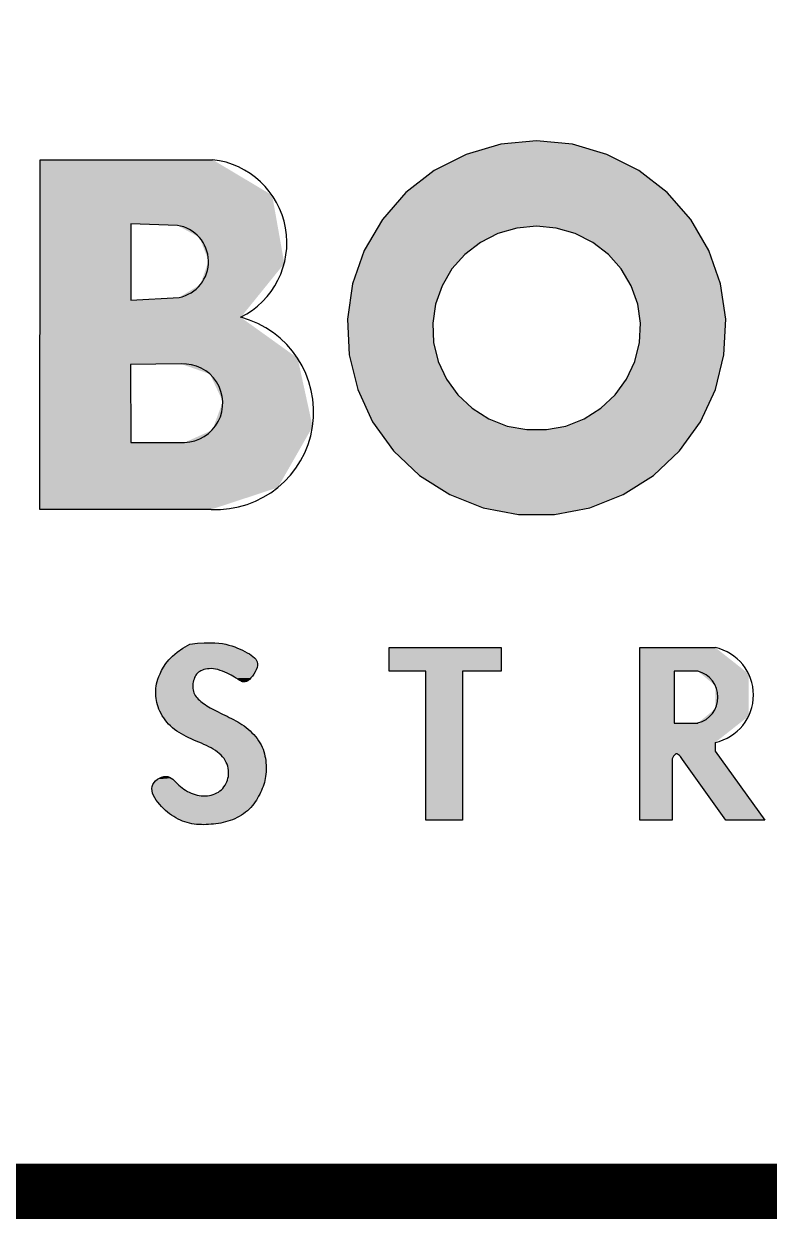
# Model space of a CAD drawing. Header units: feet. Extents: x -46890 to -45898, y -3252 to -1955.
# Drawn here: x -46614.01 to -46607.28, y -2572.59 to -2561.81 of the extents above; entities that cross this region are included whole.
import ezdxf

# ---------------------------------------------------------------- set-up
doc = ezdxf.new("R2010")
doc.units = ezdxf.units.FT
doc.header["$MEASUREMENT"] = 0
doc.layers.add('FORMATO', color=8, linetype='Continuous')

# ---------------------------------------------------------------- blocks, each defined once
blk = doc.blocks.new('*U20')
at = {"layer": 'FORMATO', "linetype": 'Continuous', "extrusion": (0, 0, -1)}
for points in [[(-214.9895, 8.1058), (-215.2584, 8.1009), (-214.9628, 8.0869)], [(-215.2584, 8.1009), (-215.2704, 8.0954), (-214.9628, 8.0869)], [(-215.2704, 8.0954), (-215.2817, 8.0898), (-214.9628, 8.0869)], [(-215.0214, 8.125), (-215.1913, 8.1238), (-214.9895, 8.1058)], [(-215.1913, 8.1238), (-215.2056, 8.12), (-214.9895, 8.1058)], [(-215.2056, 8.12), (-215.2195, 8.1158), (-214.9895, 8.1058)], [(-215.2195, 8.1158), (-215.2329, 8.1112), (-214.9895, 8.1058)], [(-215.2329, 8.1112), (-215.2459, 8.1062), (-214.9895, 8.1058)], [(-215.2459, 8.1062), (-215.2584, 8.1009), (-214.9895, 8.1058)], [(-215.0583, 8.1284), (-215.176, 8.1268), (-215.0214, 8.125)], [(-215.176, 8.1268), (-215.1913, 8.1238), (-215.0214, 8.125)], [(-215.0897, 8.1304), (-215.1589, 8.1292), (-215.0583, 8.1284)], [(-215.1589, 8.1292), (-215.176, 8.1268), (-215.0583, 8.1284)], [(-215.1165, 8.1311), (-215.1393, 8.1306), (-215.0897, 8.1304)], [(-215.1393, 8.1306), (-215.1589, 8.1292), (-215.0897, 8.1304)], [(-215.9597, 8.1089), (-216.1321, 7.9973), (-215.9597, 7.9973)], [(-216.1321, 7.9973), (-215.9597, 8.1089), (-216.4873, 8.1089)], [(-216.4873, 8.1089), (-216.3049, 7.9973), (-216.1321, 7.9973)], [(-216.4873, 8.1089), (-216.4873, 7.9973), (-216.3049, 7.9973)], [(-217.1385, 8.1089), (-217.3008, 7.9973), (-217.1385, 7.2972)], [(-217.3008, 7.9973), (-217.1385, 8.1089), (-217.4936, 8.1089)], [(-217.4936, 8.1089), (-217.4125, 7.9973), (-217.3008, 7.9973)], [(-217.4936, 8.1089), (-217.6504, 7.9855), (-217.4125, 7.9973)], [(-214.9233, 8.0502), (-215.3364, 8.0479), (-214.9091, 8.0328)], [(-215.3364, 8.0479), (-215.3393, 8.0406), (-214.9091, 8.0328)], [(-215.3393, 8.0406), (-215.3407, 8.0326), (-214.9091, 8.0328)], [(-214.941, 8.0683), (-215.3192, 8.0668), (-214.9233, 8.0502)], [(-215.3192, 8.0668), (-215.3262, 8.0608), (-214.9233, 8.0502)], [(-215.3262, 8.0608), (-215.3319, 8.0546), (-214.9233, 8.0502)], [(-215.3319, 8.0546), (-215.3364, 8.0479), (-214.9233, 8.0502)], [(-214.9628, 8.0869), (-215.2923, 8.084), (-214.941, 8.0683)], [(-215.2923, 8.084), (-215.3021, 8.0783), (-214.941, 8.0683)], [(-215.3021, 8.0783), (-215.3111, 8.0726), (-214.941, 8.0683)], [(-215.3111, 8.0726), (-215.3192, 8.0668), (-214.941, 8.0683)], [(-215.2817, 8.0898), (-215.2923, 8.084), (-214.9628, 8.0869)], [(-214.8822, 7.9858), (-215.0542, 7.984), (-214.8765, 7.9723)], [(-215.0542, 7.984), (-215.0505, 7.9788), (-214.8765, 7.9723)], [(-214.8892, 8.0004), (-215.0745, 7.9998), (-214.8822, 7.9858)], [(-215.0745, 7.9998), (-215.0686, 7.9965), (-214.8822, 7.9858)], [(-215.0686, 7.9965), (-215.0633, 7.9928), (-214.8822, 7.9858)], [(-215.0633, 7.9928), (-215.0585, 7.9886), (-214.8822, 7.9858)], [(-215.0585, 7.9886), (-215.0542, 7.984), (-214.8822, 7.9858)], [(-214.8979, 8.0161), (-215.1137, 8.0093), (-214.8892, 8.0004)], [(-215.1137, 8.0093), (-215.1047, 8.0085), (-214.8892, 8.0004)], [(-215.1047, 8.0085), (-215.0962, 8.0071), (-214.8892, 8.0004)], [(-215.0962, 8.0071), (-215.0883, 8.0051), (-214.8892, 8.0004)], [(-215.0883, 8.0051), (-215.0811, 8.0027), (-214.8892, 8.0004)], [(-215.0811, 8.0027), (-215.0745, 7.9998), (-214.8892, 8.0004)], [(-214.9091, 8.0328), (-215.3407, 8.0326), (-214.8979, 8.0161)], [(-215.3407, 8.0326), (-215.3404, 8.0239), (-214.8979, 8.0161)], [(-215.3404, 8.0239), (-215.3382, 8.0143), (-214.8979, 8.0161)], [(-214.8979, 8.0161), (-215.3382, 8.0143), (-215.1232, 8.0094)], [(-214.8979, 8.0161), (-215.1232, 8.0094), (-215.1137, 8.0093)], [(-215.3382, 8.0143), (-215.3345, 8.0041), (-215.1232, 8.0094)], [(-215.1232, 8.0094), (-215.3345, 8.0041), (-215.1332, 8.0087)], [(-215.1332, 8.0087), (-215.3345, 8.0041), (-215.1435, 8.0072)], [(-215.1435, 8.0072), (-215.3345, 8.0041), (-215.1542, 8.0048)], [(-215.1542, 8.0048), (-215.3345, 8.0041), (-215.1652, 8.0014)], [(-215.3345, 8.0041), (-215.3295, 7.9938), (-215.1652, 8.0014)], [(-215.1652, 8.0014), (-215.3295, 7.9938), (-215.1763, 7.9973)], [(-215.1763, 7.9973), (-215.3295, 7.9938), (-215.1872, 7.9927)], [(-215.3295, 7.9938), (-215.3235, 7.9837), (-215.1872, 7.9927)], [(-215.1872, 7.9927), (-215.3235, 7.9837), (-215.1977, 7.9879)], [(-215.1977, 7.9879), (-215.3235, 7.9837), (-215.2076, 7.9829)], [(-215.3235, 7.9837), (-215.3168, 7.9741), (-215.2076, 7.9829)], [(-215.2076, 7.9829), (-215.3168, 7.9741), (-215.2167, 7.9781)], [(-216.3049, 7.9973), (-216.3046, 7.2973), (-216.1321, 7.2973)], [(-216.1321, 7.9973), (-216.3049, 7.9973), (-216.1321, 7.2973)], [(-217.3008, 7.9973), (-217.3008, 7.977), (-217.1385, 7.2972)], [(-217.4125, 7.9973), (-217.6504, 7.9855), (-217.4947, 7.929)], [(-217.6504, 7.9855), (-217.6504, 7.7859), (-217.4947, 7.929)], [(-214.8638, 7.9273), (-215.0356, 7.9239), (-214.8626, 7.9175)], [(-215.0356, 7.9239), (-215.036, 7.9165), (-214.8626, 7.9175)], [(-214.8657, 7.9375), (-215.0358, 7.9314), (-214.8638, 7.9273)], [(-215.0358, 7.9314), (-215.0356, 7.9239), (-214.8638, 7.9273)], [(-214.8684, 7.9483), (-215.0378, 7.9464), (-214.8657, 7.9375)], [(-215.0378, 7.9464), (-215.0365, 7.939), (-214.8657, 7.9375)], [(-215.0365, 7.939), (-215.0358, 7.9314), (-214.8657, 7.9375)], [(-214.8719, 7.9599), (-215.0395, 7.9537), (-214.8684, 7.9483)], [(-215.0395, 7.9537), (-215.0378, 7.9464), (-214.8684, 7.9483)], [(-214.8765, 7.9723), (-215.0442, 7.9672), (-214.8719, 7.9599)], [(-215.0442, 7.9672), (-215.0417, 7.9606), (-214.8719, 7.9599)], [(-215.0417, 7.9606), (-215.0395, 7.9537), (-214.8719, 7.9599)], [(-215.0505, 7.9788), (-215.0472, 7.9733), (-214.8765, 7.9723)], [(-215.0472, 7.9733), (-215.0442, 7.9672), (-214.8765, 7.9723)], [(-215.2167, 7.9781), (-215.3168, 7.9741), (-215.2247, 7.9737)], [(-215.3168, 7.9741), (-215.3096, 7.9655), (-215.2247, 7.9737)], [(-215.2247, 7.9737), (-215.3096, 7.9655), (-215.2315, 7.97)], [(-215.2315, 7.97), (-215.3096, 7.9655), (-215.2368, 7.967)], [(-215.2368, 7.967), (-215.3096, 7.9655), (-215.2409, 7.9647)], [(-215.3096, 7.9655), (-215.3023, 7.9583), (-215.2409, 7.9647)], [(-215.2409, 7.9647), (-215.3023, 7.9583), (-215.244, 7.9629)], [(-215.244, 7.9629), (-215.3023, 7.9583), (-215.2465, 7.9614)], [(-215.2465, 7.9614), (-215.3023, 7.9583), (-215.2485, 7.9602)], [(-215.2485, 7.9602), (-215.3023, 7.9583), (-215.2503, 7.9589)], [(-215.2503, 7.9589), (-215.3023, 7.9583), (-215.2523, 7.9576)], [(-215.3023, 7.9583), (-215.2951, 7.9528), (-215.2523, 7.9576)], [(-215.2523, 7.9576), (-215.2951, 7.9528), (-215.2548, 7.9559)], [(-215.2548, 7.9559), (-215.2951, 7.9528), (-215.2578, 7.9538)], [(-215.2578, 7.9538), (-215.2951, 7.9528), (-215.2614, 7.9515)], [(-215.2951, 7.9528), (-215.2883, 7.9492), (-215.2614, 7.9515)], [(-215.2614, 7.9515), (-215.2883, 7.9492), (-215.2657, 7.9495)], [(-215.2657, 7.9495), (-215.2883, 7.9492), (-215.2706, 7.9479)], [(-215.2883, 7.9492), (-215.2819, 7.9474), (-215.2706, 7.9479)], [(-215.2706, 7.9479), (-215.2819, 7.9474), (-215.276, 7.9471)], [(-217.3008, 7.977), (-217.3008, 7.7538), (-217.1385, 7.2972)], [(-217.4947, 7.929), (-217.6504, 7.7859), (-217.4947, 7.8221)], [(-214.8619, 7.9079), (-215.0389, 7.9023), (-214.8617, 7.8984)], [(-215.0389, 7.9023), (-215.0413, 7.8957), (-214.8617, 7.8984)], [(-214.8617, 7.8984), (-215.0413, 7.8957), (-214.8619, 7.8889)], [(-214.8626, 7.9175), (-215.036, 7.9165), (-214.8619, 7.9079)], [(-215.036, 7.9165), (-215.0371, 7.9093), (-214.8619, 7.9079)], [(-215.0371, 7.9093), (-215.0389, 7.9023), (-214.8619, 7.9079)], [(-215.0413, 7.8957), (-215.0443, 7.8893), (-214.8619, 7.8889)], [(-215.0443, 7.8893), (-215.0479, 7.8832), (-214.8619, 7.8889)], [(-214.8619, 7.8889), (-215.0479, 7.8832), (-214.8625, 7.8792)], [(-215.0479, 7.8832), (-215.0521, 7.8773), (-214.8625, 7.8792)], [(-214.8625, 7.8792), (-215.0521, 7.8773), (-214.8635, 7.8695)], [(-215.0521, 7.8773), (-215.0568, 7.8716), (-214.8635, 7.8695)], [(-215.0568, 7.8716), (-215.0619, 7.866), (-214.8635, 7.8695)], [(-214.8635, 7.8695), (-215.0619, 7.866), (-214.865, 7.8597)], [(-215.0619, 7.866), (-215.0675, 7.8606), (-214.865, 7.8597)], [(-215.0675, 7.8606), (-215.0735, 7.8554), (-214.865, 7.8597)], [(-214.865, 7.8597), (-215.0735, 7.8554), (-214.8671, 7.8497)], [(-215.0735, 7.8554), (-215.08, 7.8502), (-214.8671, 7.8497)], [(-215.08, 7.8502), (-215.0868, 7.8451), (-214.8671, 7.8497)], [(-214.8671, 7.8497), (-215.0868, 7.8451), (-214.8697, 7.8397)], [(-215.0868, 7.8451), (-215.0941, 7.8401), (-214.8697, 7.8397)], [(-215.0941, 7.8401), (-215.1018, 7.8351), (-214.8697, 7.8397)], [(-214.8697, 7.8397), (-215.1018, 7.8351), (-214.8729, 7.8296)], [(-215.1018, 7.8351), (-215.1098, 7.8302), (-214.8729, 7.8296)], [(-215.1098, 7.8302), (-215.1183, 7.8253), (-214.8729, 7.8296)], [(-214.8729, 7.8296), (-215.1183, 7.8253), (-214.8768, 7.8193)], [(-215.1183, 7.8253), (-215.1272, 7.8204), (-214.8768, 7.8193)], [(-215.1272, 7.8204), (-215.1364, 7.8155), (-214.8768, 7.8193)], [(-214.8768, 7.8193), (-215.1364, 7.8155), (-214.8814, 7.8089)], [(-215.1364, 7.8155), (-215.146, 7.8106), (-214.8814, 7.8089)], [(-217.4947, 7.8221), (-217.6504, 7.7859), (-217.4125, 7.7538)], [(-215.146, 7.8106), (-215.1559, 7.8056), (-214.8814, 7.8089)], [(-214.8814, 7.8089), (-215.1559, 7.8056), (-214.8867, 7.7985)], [(-215.1559, 7.8056), (-215.166, 7.8006), (-214.8867, 7.7985)], [(-215.166, 7.8006), (-215.1763, 7.7956), (-214.8867, 7.7985)], [(-214.8867, 7.7985), (-215.1763, 7.7956), (-214.8926, 7.7882)], [(-215.1763, 7.7956), (-215.1866, 7.7905), (-214.8926, 7.7882)], [(-215.1866, 7.7905), (-215.197, 7.7854), (-214.8926, 7.7882)], [(-214.8926, 7.7882), (-215.197, 7.7854), (-214.8992, 7.7779)], [(-215.197, 7.7854), (-215.2074, 7.7803), (-214.8992, 7.7779)], [(-215.2074, 7.7803), (-215.2177, 7.7751), (-214.8992, 7.7779)], [(-214.8992, 7.7779), (-215.2177, 7.7751), (-214.9064, 7.7679)], [(-215.2177, 7.7751), (-215.2279, 7.7698), (-214.9064, 7.7679)], [(-215.2279, 7.7698), (-215.238, 7.7644), (-214.9064, 7.7679)], [(-214.9064, 7.7679), (-215.238, 7.7644), (-214.9141, 7.7582)], [(-215.238, 7.7644), (-215.248, 7.7587), (-214.9141, 7.7582)], [(-215.248, 7.7587), (-215.2579, 7.7527), (-214.9141, 7.7582)], [(-214.9141, 7.7582), (-215.2579, 7.7527), (-214.9225, 7.7488)], [(-217.6504, 7.7859), (-217.4936, 7.6625), (-217.4125, 7.7538)], [(-215.2579, 7.7527), (-215.2677, 7.7465), (-214.9225, 7.7488)], [(-214.9225, 7.7488), (-215.2677, 7.7465), (-214.9313, 7.7399)], [(-215.2677, 7.7465), (-215.2773, 7.7398), (-214.9313, 7.7399)], [(-214.9313, 7.7399), (-215.2773, 7.7398), (-214.9407, 7.7315)], [(-215.2773, 7.7398), (-215.2869, 7.7326), (-214.9407, 7.7315)], [(-215.2869, 7.7326), (-215.2963, 7.7249), (-214.9407, 7.7315)], [(-214.9407, 7.7315), (-215.2963, 7.7249), (-214.9505, 7.7236)], [(-215.2963, 7.7249), (-215.3055, 7.7168), (-214.9505, 7.7236)], [(-214.9505, 7.7236), (-215.3055, 7.7168), (-214.9608, 7.7162)], [(-215.3055, 7.7168), (-215.3144, 7.7082), (-214.9608, 7.7162)], [(-214.9608, 7.7162), (-215.3144, 7.7082), (-214.9714, 7.7092)], [(-214.9714, 7.7092), (-215.3144, 7.7082), (-214.9824, 7.7026)], [(-215.3144, 7.7082), (-215.323, 7.6993), (-214.9824, 7.7026)], [(-214.9824, 7.7026), (-215.323, 7.6993), (-214.9937, 7.6963)], [(-215.323, 7.6993), (-215.3311, 7.69), (-214.9937, 7.6963)], [(-217.3008, 7.7538), (-217.2938, 7.5911), (-217.1385, 7.2972)], [(-217.3008, 7.7538), (-217.2973, 7.5969), (-217.2938, 7.5911)], [(-217.4125, 7.7538), (-217.3038, 7.6044), (-217.2973, 7.5969)], [(-217.3008, 7.7538), (-217.4125, 7.7538), (-217.2973, 7.5969)], [(-217.4125, 7.7538), (-217.3115, 7.6107), (-217.3038, 7.6044)], [(-217.4125, 7.7538), (-217.4936, 7.6625), (-217.3115, 7.6107)], [(-214.9937, 7.6963), (-215.3311, 7.69), (-215.0052, 7.6904)], [(-215.0052, 7.6904), (-215.3311, 7.69), (-215.0169, 7.6847)], [(-215.3311, 7.69), (-215.3387, 7.6805), (-215.0169, 7.6847)], [(-215.0169, 7.6847), (-215.3387, 7.6805), (-215.0288, 7.6792)], [(-215.3387, 7.6805), (-215.3457, 7.6707), (-215.0288, 7.6792)], [(-215.0288, 7.6792), (-215.3457, 7.6707), (-215.0408, 7.6739)], [(-215.0408, 7.6739), (-215.3457, 7.6707), (-215.0528, 7.6687)], [(-215.3457, 7.6707), (-215.3519, 7.6607), (-215.0528, 7.6687)], [(-215.0528, 7.6687), (-215.3519, 7.6607), (-215.0648, 7.6635)], [(-215.0648, 7.6635), (-215.3519, 7.6607), (-215.0768, 7.6583)], [(-215.3519, 7.6607), (-215.3575, 7.6506), (-215.0768, 7.6583)], [(-215.0768, 7.6583), (-215.3575, 7.6506), (-215.0885, 7.6531)], [(-215.0885, 7.6531), (-215.3575, 7.6506), (-215.1, 7.6477)], [(-215.3575, 7.6506), (-215.3623, 7.6403), (-215.1, 7.6477)], [(-215.1, 7.6477), (-215.3623, 7.6403), (-215.1113, 7.6421)], [(-217.4936, 7.6625), (-217.4936, 7.6219), (-217.3115, 7.6107)], [(-215.1113, 7.6421), (-215.3623, 7.6403), (-215.1222, 7.6362)], [(-215.3623, 7.6403), (-215.3664, 7.6299), (-215.1222, 7.6362)], [(-215.1222, 7.6362), (-215.3664, 7.6299), (-215.1326, 7.63)], [(-215.1326, 7.63), (-215.3664, 7.6299), (-215.1426, 7.6235)], [(-215.3664, 7.6299), (-215.37, 7.6194), (-215.1426, 7.6235)], [(-215.1426, 7.6235), (-215.37, 7.6194), (-215.152, 7.6168)], [(-215.37, 7.6194), (-215.3729, 7.6088), (-215.152, 7.6168)], [(-215.152, 7.6168), (-215.3729, 7.6088), (-215.1608, 7.6096)], [(-215.1608, 7.6096), (-215.3729, 7.6088), (-215.1689, 7.6022)], [(-215.3729, 7.6088), (-215.3753, 7.5982), (-215.1689, 7.6022)], [(-215.1689, 7.6022), (-215.3753, 7.5982), (-215.1763, 7.5943)], [(-215.3753, 7.5982), (-215.3773, 7.5875), (-215.1763, 7.5943)], [(-215.1763, 7.5943), (-215.3773, 7.5875), (-215.1828, 7.5861)], [(-215.3773, 7.5875), (-215.3788, 7.5768), (-215.1828, 7.5861)], [(-217.2938, 7.5911), (-217.2915, 7.5848), (-217.1385, 7.2972)], [(-217.4936, 7.6219), (-217.3188, 7.6056), (-217.3115, 7.6107)], [(-217.4936, 7.6219), (-217.727, 7.2972), (-217.3188, 7.6056)], [(-217.3188, 7.6056), (-217.727, 7.2972), (-217.3256, 7.6001)], [(-217.3256, 7.6001), (-217.727, 7.2972), (-217.3298, 7.596)], [(-217.3298, 7.596), (-217.727, 7.2972), (-217.3337, 7.5917)], [(-217.3337, 7.5917), (-217.727, 7.2972), (-217.3373, 7.587)], [(-217.3373, 7.587), (-217.727, 7.2972), (-217.3405, 7.5821)], [(-215.1828, 7.5861), (-215.3788, 7.5768), (-215.1884, 7.5775)], [(-215.1884, 7.5775), (-215.3788, 7.5768), (-215.1932, 7.5686)], [(-215.3788, 7.5768), (-215.38, 7.5661), (-215.1932, 7.5686)], [(-215.1932, 7.5686), (-215.38, 7.5661), (-215.197, 7.5594)], [(-215.38, 7.5661), (-215.3807, 7.5553), (-215.197, 7.5594)], [(-215.197, 7.5594), (-215.3807, 7.5553), (-215.2001, 7.5501)], [(-215.3807, 7.5553), (-215.3811, 7.5446), (-215.2001, 7.5501)], [(-215.2001, 7.5501), (-215.3811, 7.5446), (-215.2023, 7.5406)], [(-215.3811, 7.5446), (-215.3811, 7.534), (-215.2023, 7.5406)], [(-215.2023, 7.5406), (-215.3811, 7.534), (-215.2037, 7.5311)], [(-215.3811, 7.534), (-215.3807, 7.5235), (-215.2037, 7.5311)], [(-215.2037, 7.5311), (-215.3807, 7.5235), (-215.2043, 7.5216)], [(-217.2915, 7.5848), (-217.2905, 7.578), (-217.1385, 7.2972)], [(-217.2905, 7.578), (-217.2907, 7.5712), (-217.1385, 7.2972)], [(-217.2907, 7.5712), (-217.2907, 7.297), (-217.1385, 7.2972)], [(-217.3405, 7.5821), (-217.727, 7.2972), (-217.543, 7.2972)], [(-214.8613, 7.4822), (-214.9561, 7.4762), (-214.8538, 7.4741)], [(-214.9561, 7.4762), (-214.9631, 7.4692), (-214.8538, 7.4741)], [(-214.87, 7.4893), (-214.9419, 7.4892), (-214.8613, 7.4822)], [(-214.9419, 7.4892), (-214.9491, 7.483), (-214.8613, 7.4822)], [(-214.9491, 7.483), (-214.9561, 7.4762), (-214.8613, 7.4822)], [(-214.8797, 7.495), (-214.9346, 7.4946), (-214.87, 7.4893)], [(-214.9346, 7.4946), (-214.9419, 7.4892), (-214.87, 7.4893)], [(-214.8897, 7.4993), (-214.9268, 7.4989), (-214.8797, 7.495)], [(-214.9268, 7.4989), (-214.9346, 7.4946), (-214.8797, 7.495)], [(-214.8998, 7.502), (-214.9185, 7.5017), (-214.8897, 7.4993)], [(-214.9185, 7.5017), (-214.9268, 7.4989), (-214.8897, 7.4993)], [(-214.9095, 7.5028), (-214.9185, 7.5017), (-214.8998, 7.502)], [(-215.1958, 7.4767), (-215.3726, 7.4735), (-215.192, 7.4686)], [(-215.199, 7.4852), (-215.375, 7.4831), (-215.1958, 7.4767)], [(-215.375, 7.4831), (-215.3726, 7.4735), (-215.1958, 7.4767)], [(-215.2014, 7.494), (-215.377, 7.4929), (-215.199, 7.4852)], [(-215.377, 7.4929), (-215.375, 7.4831), (-215.199, 7.4852)], [(-215.2031, 7.503), (-215.3787, 7.5029), (-215.2014, 7.494)], [(-215.3787, 7.5029), (-215.377, 7.4929), (-215.2014, 7.494)], [(-215.2041, 7.5122), (-215.3787, 7.5029), (-215.2031, 7.503)], [(-215.2043, 7.5216), (-215.3799, 7.5131), (-215.2041, 7.5122)], [(-215.3799, 7.5131), (-215.3787, 7.5029), (-215.2041, 7.5122)], [(-215.3807, 7.5235), (-215.3799, 7.5131), (-215.2043, 7.5216)], [(-214.9778, 7.4555), (-214.9855, 7.4492), (-214.843, 7.4453)], [(-214.8443, 7.4555), (-214.9778, 7.4555), (-214.843, 7.4453)], [(-214.9855, 7.4492), (-214.9935, 7.4432), (-214.843, 7.4453)], [(-214.843, 7.4453), (-214.9935, 7.4432), (-214.8439, 7.4348)], [(-214.9935, 7.4432), (-215.0018, 7.4377), (-214.8439, 7.4348)], [(-215.0018, 7.4377), (-215.0104, 7.4327), (-214.8439, 7.4348)], [(-214.8439, 7.4348), (-215.0104, 7.4327), (-214.8468, 7.424)], [(-214.848, 7.4652), (-214.9703, 7.4622), (-214.8443, 7.4555)], [(-214.9703, 7.4622), (-214.9778, 7.4555), (-214.8443, 7.4555)], [(-215.0104, 7.4327), (-215.0191, 7.4281), (-214.8468, 7.424)], [(-215.0191, 7.4281), (-215.0281, 7.4239), (-214.8468, 7.424)], [(-214.8468, 7.424), (-215.0281, 7.4239), (-214.8514, 7.4131)], [(-214.8538, 7.4741), (-214.9631, 7.4692), (-214.848, 7.4652)], [(-214.9631, 7.4692), (-214.9703, 7.4622), (-214.848, 7.4652)], [(-215.0281, 7.4239), (-215.0373, 7.4203), (-214.8514, 7.4131)], [(-215.0373, 7.4203), (-215.0468, 7.4173), (-214.8514, 7.4131)], [(-215.1404, 7.4209), (-215.3506, 7.4183), (-215.1319, 7.4175)], [(-215.3506, 7.4183), (-215.3459, 7.4093), (-215.1319, 7.4175)], [(-215.1486, 7.4249), (-215.3506, 7.4183), (-215.1404, 7.4209)], [(-215.1564, 7.4295), (-215.3551, 7.4274), (-215.1486, 7.4249)], [(-215.3551, 7.4274), (-215.3506, 7.4183), (-215.1486, 7.4249)], [(-215.1637, 7.4347), (-215.3551, 7.4274), (-215.1564, 7.4295)], [(-215.1705, 7.4404), (-215.3592, 7.4365), (-215.1637, 7.4347)], [(-215.3592, 7.4365), (-215.3551, 7.4274), (-215.1637, 7.4347)], [(-215.1768, 7.4468), (-215.363, 7.4456), (-215.1705, 7.4404)], [(-215.363, 7.4456), (-215.3592, 7.4365), (-215.1705, 7.4404)], [(-215.1825, 7.4536), (-215.363, 7.4456), (-215.1768, 7.4468)], [(-215.1876, 7.4609), (-215.3666, 7.4548), (-215.1825, 7.4536)], [(-215.3666, 7.4548), (-215.363, 7.4456), (-215.1825, 7.4536)], [(-215.192, 7.4686), (-215.3697, 7.4641), (-215.1876, 7.4609)], [(-215.3697, 7.4641), (-215.3666, 7.4548), (-215.1876, 7.4609)], [(-215.3726, 7.4735), (-215.3697, 7.4641), (-215.192, 7.4686)], [(-215.0468, 7.4173), (-215.0563, 7.4148), (-214.8514, 7.4131)], [(-215.0563, 7.4148), (-215.066, 7.4129), (-214.8514, 7.4131)], [(-214.8514, 7.4131), (-215.066, 7.4129), (-214.8574, 7.4021)], [(-215.066, 7.4129), (-215.0757, 7.4116), (-214.8574, 7.4021)], [(-215.0757, 7.4116), (-215.0854, 7.4109), (-214.8574, 7.4021)], [(-215.0951, 7.4109), (-215.3459, 7.4093), (-214.8574, 7.4021)], [(-215.0854, 7.4109), (-215.0951, 7.4109), (-214.8574, 7.4021)], [(-215.3459, 7.4093), (-215.3409, 7.4002), (-214.8574, 7.4021)], [(-214.8574, 7.4021), (-215.3409, 7.4002), (-214.8644, 7.3913)], [(-215.3409, 7.4002), (-215.3355, 7.3912), (-214.8644, 7.3913)], [(-214.8644, 7.3913), (-215.3355, 7.3912), (-214.8723, 7.3808)], [(-215.3355, 7.3912), (-215.3297, 7.3824), (-214.8723, 7.3808)], [(-215.3297, 7.3824), (-215.3235, 7.3737), (-214.8723, 7.3808)], [(-214.8723, 7.3808), (-215.3235, 7.3737), (-214.8807, 7.3706)], [(-215.3235, 7.3737), (-215.3168, 7.3651), (-214.8807, 7.3706)], [(-214.8807, 7.3706), (-215.3168, 7.3651), (-214.8895, 7.3609)], [(-215.3168, 7.3651), (-215.3095, 7.3569), (-214.8895, 7.3609)], [(-215.1046, 7.4115), (-215.3459, 7.4093), (-215.0951, 7.4109)], [(-215.1139, 7.4128), (-215.3459, 7.4093), (-215.1046, 7.4115)], [(-215.1231, 7.4148), (-215.3459, 7.4093), (-215.1139, 7.4128)], [(-215.1319, 7.4175), (-215.3459, 7.4093), (-215.1231, 7.4148)], [(-214.8895, 7.3609), (-215.3095, 7.3569), (-214.8985, 7.3516)], [(-215.3095, 7.3569), (-215.3018, 7.3489), (-214.8985, 7.3516)], [(-214.8985, 7.3516), (-215.3018, 7.3489), (-214.9077, 7.3429)], [(-215.3018, 7.3489), (-215.2934, 7.3412), (-214.9077, 7.3429)], [(-214.9077, 7.3429), (-215.2934, 7.3412), (-214.9171, 7.3348)], [(-215.2934, 7.3412), (-215.2845, 7.3339), (-214.9171, 7.3348)], [(-214.9171, 7.3348), (-215.2845, 7.3339), (-214.9268, 7.3271)], [(-215.2845, 7.3339), (-215.2751, 7.327), (-214.9268, 7.3271)], [(-214.9268, 7.3271), (-215.2751, 7.327), (-214.9366, 7.32)], [(-215.2751, 7.327), (-215.2653, 7.3205), (-214.9366, 7.32)], [(-215.2653, 7.3205), (-215.2551, 7.3145), (-214.9366, 7.32)], [(-214.9366, 7.32), (-215.2551, 7.3145), (-214.9466, 7.3134)], [(-215.2551, 7.3145), (-215.2447, 7.3089), (-214.9466, 7.3134)], [(-214.9466, 7.3134), (-215.2447, 7.3089), (-214.9568, 7.3074)], [(-215.2447, 7.3089), (-215.234, 7.3038), (-214.9568, 7.3074)], [(-214.9568, 7.3074), (-215.234, 7.3038), (-214.9671, 7.3019)], [(-215.234, 7.3038), (-215.2232, 7.2992), (-214.9671, 7.3019)], [(-214.9671, 7.3019), (-215.2232, 7.2992), (-214.9775, 7.297)], [(-215.2232, 7.2992), (-215.2122, 7.2951), (-214.9775, 7.297)], [(-214.9775, 7.297), (-215.2122, 7.2951), (-214.9881, 7.2926)], [(-215.2122, 7.2951), (-215.2012, 7.2915), (-214.9881, 7.2926)], [(-214.9881, 7.2926), (-215.2012, 7.2915), (-214.9988, 7.2888)], [(-215.2012, 7.2915), (-215.19, 7.2884), (-214.9988, 7.2888)], [(-214.9988, 7.2888), (-215.19, 7.2884), (-215.0096, 7.2855)], [(-215.19, 7.2884), (-215.1788, 7.2858), (-215.0096, 7.2855)], [(-215.1788, 7.2858), (-215.1676, 7.2835), (-215.0096, 7.2855)], [(-215.0096, 7.2855), (-215.1676, 7.2835), (-215.0205, 7.2827)], [(-215.1676, 7.2835), (-215.1562, 7.2815), (-215.0205, 7.2827)], [(-215.0205, 7.2827), (-215.1562, 7.2815), (-215.0316, 7.2804)], [(-215.1562, 7.2815), (-215.1449, 7.2799), (-215.0316, 7.2804)], [(-215.0316, 7.2804), (-215.1449, 7.2799), (-215.0427, 7.2785)], [(-215.1449, 7.2799), (-215.1335, 7.2785), (-215.0427, 7.2785)], [(-215.0427, 7.2785), (-215.1221, 7.2774), (-215.0539, 7.2772)], [(-215.1335, 7.2785), (-215.1221, 7.2774), (-215.0427, 7.2785)], [(-215.1221, 7.2774), (-215.1106, 7.2765), (-215.0539, 7.2772)], [(-215.0539, 7.2772), (-215.1106, 7.2765), (-215.0651, 7.2763)], [(-215.1106, 7.2765), (-215.0992, 7.276), (-215.0651, 7.2763)], [(-215.0651, 7.2763), (-215.0992, 7.276), (-215.0765, 7.2758)], [(-215.0992, 7.276), (-215.0878, 7.2757), (-215.0765, 7.2758)]]:
    blk.add_solid(points, dxfattribs=at)
blk = doc.blocks.new('*U21')
at = {"layer": 'FORMATO', "linetype": 'Continuous'}
for points in [[(216.4848, 10.4749), (216.3223, 10.4277), (216.9843, 10.4277)], [(216.6533, 10.4908), (216.4848, 10.4749), (216.8219, 10.4749)], [(216.8219, 10.4749), (216.4848, 10.4749), (216.9843, 10.4277)], [(214.3177, 10.4021), (214.317, 8.7583), (214.7438, 10.1)], [(215.4093, 10.2353), (215.1295, 10.4021), (214.3177, 10.4021)], [(214.3177, 10.4021), (214.7438, 10.1), (215.4093, 10.2353)], [(216.3223, 10.4277), (216.1718, 10.351), (217.1348, 10.351)], [(216.9843, 10.4277), (216.3223, 10.4277), (217.1348, 10.351)], [(216.1718, 10.351), (216.0387, 10.2475), (217.2679, 10.2475)], [(217.1348, 10.351), (216.1718, 10.351), (217.2679, 10.2475)], [(215.4093, 10.2353), (214.7438, 10.1), (214.9636, 10.0936)], [(215.4093, 10.2353), (214.9636, 10.0936), (215.4664, 9.9145)], [(216.0387, 10.2475), (215.9278, 10.121), (217.3788, 10.121)], [(217.2679, 10.2475), (216.0387, 10.2475), (217.3788, 10.121)], [(215.9278, 10.121), (215.8432, 9.9761), (216.5607, 10.081)], [(215.9278, 10.121), (216.6533, 10.0897), (217.3788, 10.121)], [(215.9278, 10.121), (216.5607, 10.081), (216.6533, 10.0897)], [(217.3788, 10.121), (216.6533, 10.0897), (216.7459, 10.081)], [(217.3788, 10.121), (216.7459, 10.081), (217.4635, 9.9761)], [(214.7438, 10.1), (214.317, 8.7583), (214.7439, 9.7413)], [(214.9636, 10.0936), (215.0669, 10.0372), (215.4664, 9.9145)], [(216.5607, 10.081), (215.8432, 9.9761), (216.4715, 10.0553)], [(216.7459, 10.081), (216.8352, 10.0553), (217.4635, 9.9761)], [(215.0669, 10.0372), (215.1098, 9.9276), (215.4664, 9.9145)], [(216.4715, 10.0553), (215.8432, 9.9761), (216.3888, 10.0136)], [(216.3888, 10.0136), (215.8432, 9.9761), (216.3156, 9.9572)], [(216.8352, 10.0553), (216.9179, 10.0136), (217.4635, 9.9761)], [(216.9179, 10.0136), (216.991, 9.9572), (217.4635, 9.9761)], [(215.8432, 9.9761), (215.7878, 9.8179), (216.3156, 9.9572)], [(216.3156, 9.9572), (215.7878, 9.8179), (216.2547, 9.8884)], [(217.4635, 9.9761), (216.991, 9.9572), (217.5189, 9.8179)], [(216.991, 9.9572), (217.0519, 9.8884), (217.5189, 9.8179)], [(215.1098, 9.9276), (215.072, 9.8161), (215.4664, 9.9145)], [(215.4664, 9.9145), (215.072, 9.8161), (215.2614, 9.6614)], [(216.2547, 9.8884), (215.7878, 9.8179), (216.2082, 9.8094)], [(217.0519, 9.8884), (217.0985, 9.8094), (217.5189, 9.8179)], [(215.072, 9.8161), (214.9714, 9.755), (215.2614, 9.6614)], [(215.7878, 9.8179), (215.7637, 9.6522), (216.2082, 9.8094)], [(216.2082, 9.8094), (215.7637, 9.6522), (216.1778, 9.7233)], [(217.5189, 9.8179), (217.0985, 9.8094), (217.543, 9.6522)], [(217.0985, 9.8094), (217.1289, 9.7233), (217.543, 9.6522)], [(214.7439, 9.7413), (214.317, 8.7583), (214.7436, 9.439)], [(214.7439, 9.7413), (214.7436, 9.439), (215.2614, 9.6614)], [(214.9714, 9.755), (214.7439, 9.7413), (215.2614, 9.6614)], [(216.1778, 9.7233), (215.7637, 9.6522), (216.1645, 9.6331)], [(217.1289, 9.7233), (217.1421, 9.6331), (217.543, 9.6522)], [(215.2614, 9.6614), (214.7436, 9.439), (214.9816, 9.4419)], [(215.2614, 9.6614), (214.9816, 9.4419), (215.5292, 9.4694)], [(215.7637, 9.6522), (215.7718, 9.485), (216.1645, 9.6331)], [(216.1645, 9.6331), (215.7718, 9.485), (216.169, 9.5421)], [(217.1421, 9.6331), (217.1377, 9.5421), (217.5349, 9.485)], [(217.543, 9.6522), (217.1421, 9.6331), (217.5349, 9.485)], [(216.169, 9.5421), (215.7718, 9.485), (216.1909, 9.4535)], [(217.1377, 9.5421), (217.1158, 9.4535), (217.5349, 9.485)], [(215.5292, 9.4694), (214.9816, 9.4419), (215.1164, 9.3947)], [(215.5292, 9.4694), (215.1164, 9.3947), (215.5995, 9.1474)], [(215.7718, 9.485), (215.8117, 9.3223), (216.1909, 9.4535)], [(216.1909, 9.4535), (215.8117, 9.3223), (216.2295, 9.3706)], [(217.1158, 9.4535), (217.0771, 9.3706), (217.495, 9.3223)], [(217.5349, 9.485), (217.1158, 9.4535), (217.495, 9.3223)], [(214.7436, 9.439), (214.317, 8.7583), (214.7439, 9.0729)], [(215.1164, 9.3947), (215.1772, 9.2655), (215.5995, 9.1474)], [(216.2295, 9.3706), (215.8117, 9.3223), (216.2835, 9.2964)], [(217.0771, 9.3706), (217.0232, 9.2964), (217.495, 9.3223)], [(215.8117, 9.3223), (215.882, 9.1701), (216.2835, 9.2964)], [(216.2835, 9.2964), (215.882, 9.1701), (216.3508, 9.2335)], [(217.0232, 9.2964), (216.9558, 9.2335), (217.4246, 9.1701)], [(217.495, 9.3223), (217.0232, 9.2964), (217.4246, 9.1701)], [(215.1772, 9.2655), (215.1278, 9.1315), (215.5995, 9.1474)], [(216.3508, 9.2335), (215.882, 9.1701), (216.4291, 9.1842)], [(216.9558, 9.2335), (216.8776, 9.1842), (217.4246, 9.1701)], [(216.4291, 9.1842), (215.882, 9.1701), (216.5155, 9.1503)], [(215.882, 9.1701), (215.9802, 9.0337), (216.5155, 9.1503)], [(216.8776, 9.1842), (216.7912, 9.1503), (217.4246, 9.1701)], [(217.4246, 9.1701), (216.7912, 9.1503), (217.3264, 9.0337)], [(215.1278, 9.1315), (214.9975, 9.0729), (215.436, 8.8612)], [(215.5995, 9.1474), (215.1278, 9.1315), (215.436, 8.8612)], [(216.5155, 9.1503), (215.9802, 9.0337), (216.6068, 9.1331)], [(216.6068, 9.1331), (215.9802, 9.0337), (217.3264, 9.0337)], [(216.6998, 9.1331), (216.6068, 9.1331), (217.3264, 9.0337)], [(216.7912, 9.1503), (216.6998, 9.1331), (217.3264, 9.0337)], [(214.9975, 9.0729), (214.317, 8.7583), (215.436, 8.8612)], [(214.317, 8.7583), (214.9975, 9.0729), (214.7439, 9.0729)], [(215.9802, 9.0337), (216.1028, 8.9182), (217.3264, 9.0337)], [(217.3264, 9.0337), (216.1028, 8.9182), (217.2039, 8.9182)], [(216.1028, 8.9182), (216.2452, 8.8277), (217.0614, 8.8277)], [(217.2039, 8.9182), (216.1028, 8.9182), (217.0614, 8.8277)], [(215.436, 8.8612), (214.317, 8.7583), (215.1229, 8.7583)], [(216.2452, 8.8277), (216.4024, 8.7655), (217.0614, 8.8277)], [(217.0614, 8.8277), (216.4024, 8.7655), (216.9043, 8.7655)], [(216.4024, 8.7655), (216.5687, 8.7338), (216.738, 8.7338)], [(216.9043, 8.7655), (216.4024, 8.7655), (216.738, 8.7338)]]:
    blk.add_solid(points, dxfattribs=at)

msp = doc.modelspace()

# ---------------------------------------------------------------- linework, layer by layer
at = {"color": 7, "const_width": 0.5}
msp.add_lwpolyline([(-46474.683, -2296.384), (-46858.207, -2296.384), (-46858.235, -2572.34), (-46474.711, -2572.34)], close=True, dxfattribs=at)
at = {"layer": 'FORMATO', "flags": 128}
for points in [[(-46609.379, -2562.866), (-46609.702, -2562.896), (-46610.014, -2562.987), (-46610.302, -2563.134), (-46610.558, -2563.332), (-46610.77, -2563.575), (-46610.933, -2563.853), (-46611.039, -2564.156), (-46611.085, -2564.474), (-46611.07, -2564.795), (-46610.993, -2565.107), (-46610.858, -2565.399), (-46610.67, -2565.661), (-46610.435, -2565.882), (-46610.161, -2566.056), (-46609.86, -2566.175), (-46609.541, -2566.236), (-46609.216, -2566.236), (-46608.897, -2566.175), (-46608.596, -2566.056), (-46608.323, -2565.882), (-46608.088, -2565.661), (-46607.899, -2565.399), (-46607.764, -2565.107), (-46607.688, -2564.795), (-46607.672, -2564.474), (-46607.718, -2564.156), (-46607.825, -2563.853), (-46607.987, -2563.575), (-46608.2, -2563.332), (-46608.455, -2563.134), (-46608.744, -2562.987), (-46609.055, -2562.896)], [(-46609.379, -2563.635), (-46609.556, -2563.652), (-46609.728, -2563.701), (-46609.886, -2563.781), (-46610.026, -2563.889), (-46610.143, -2564.021), (-46610.232, -2564.173), (-46610.291, -2564.338), (-46610.316, -2564.511), (-46610.308, -2564.685), (-46610.266, -2564.855), (-46610.192, -2565.014), (-46610.088, -2565.157), (-46609.959, -2565.277), (-46609.809, -2565.372), (-46609.643, -2565.437), (-46609.468, -2565.47), (-46609.289, -2565.47), (-46609.114, -2565.437), (-46608.949, -2565.372), (-46608.798, -2565.277), (-46608.669, -2565.157), (-46608.566, -2565.014), (-46608.492, -2564.855), (-46608.45, -2564.685), (-46608.441, -2564.511), (-46608.466, -2564.338), (-46608.525, -2564.173), (-46608.614, -2564.021), (-46608.731, -2563.889), (-46608.871, -2563.781), (-46609.03, -2563.701), (-46609.201, -2563.652)]]:
    msp.add_lwpolyline(points, close=True, dxfattribs=at)
at = {"layer": 'FORMATO'}
for points in [[(-46612.314, -2566.189), (-46613.86, -2566.189), (-46613.859, -2563.036), (-46612.302, -2563.036)], [(-46613.041, -2563.615), (-46613.041, -2564.303), (-46612.605, -2564.277)], [(-46612.62, -2563.628), (-46613.041, -2563.615)], [(-46612.585, -2564.877), (-46613.042, -2564.883)], [(-46613.042, -2564.883), (-46613.041, -2565.585), (-46612.555, -2565.585)], [(-46612.509, -2567.404), (-46612.438, -2567.397), (-46612.378, -2567.393), (-46612.327, -2567.392), (-46612.283, -2567.393), (-46612.245, -2567.396), (-46612.212, -2567.4), (-46612.183, -2567.406), (-46612.156, -2567.413), (-46612.129, -2567.421), (-46612.103, -2567.43), (-46612.078, -2567.44), (-46612.054, -2567.45), (-46612.031, -2567.46), (-46612.01, -2567.471), (-46611.989, -2567.482), (-46611.97, -2567.493), (-46611.953, -2567.504), (-46611.938, -2567.515), (-46611.924, -2567.527), (-46611.913, -2567.539), (-46611.905, -2567.552), (-46611.899, -2567.565), (-46611.896, -2567.581), (-46611.897, -2567.598), (-46611.901, -2567.616), (-46611.908, -2567.635), (-46611.918, -2567.655), (-46611.929, -2567.675), (-46611.942, -2567.693), (-46611.956, -2567.709), (-46611.97, -2567.723), (-46611.984, -2567.734), (-46611.997, -2567.741), (-46612.009, -2567.744), (-46612.021, -2567.745), (-46612.031, -2567.743), (-46612.04, -2567.74), (-46612.048, -2567.736), (-46612.056, -2567.732), (-46612.061, -2567.728), (-46612.066, -2567.725), (-46612.07, -2567.722), (-46612.073, -2567.72), (-46612.077, -2567.717), (-46612.082, -2567.714), (-46612.088, -2567.711), (-46612.096, -2567.707), (-46612.106, -2567.701), (-46612.119, -2567.694), (-46612.134, -2567.685), (-46612.152, -2567.676), (-46612.171, -2567.667), (-46612.191, -2567.657), (-46612.212, -2567.648), (-46612.233, -2567.641), (-46612.254, -2567.634), (-46612.275, -2567.63), (-46612.295, -2567.627), (-46612.314, -2567.625), (-46612.332, -2567.626), (-46612.349, -2567.627), (-46612.365, -2567.63), (-46612.381, -2567.633), (-46612.394, -2567.638), (-46612.407, -2567.644), (-46612.418, -2567.65), (-46612.429, -2567.657), (-46612.438, -2567.665), (-46612.446, -2567.674), (-46612.453, -2567.684), (-46612.46, -2567.695), (-46612.465, -2567.706), (-46612.47, -2567.719), (-46612.474, -2567.732), (-46612.478, -2567.746), (-46612.48, -2567.76), (-46612.481, -2567.775), (-46612.482, -2567.789), (-46612.481, -2567.804), (-46612.479, -2567.817), (-46612.475, -2567.831), (-46612.471, -2567.843), (-46612.465, -2567.856), (-46612.458, -2567.867), (-46612.45, -2567.879), (-46612.441, -2567.89), (-46612.431, -2567.9), (-46612.42, -2567.911), (-46612.409, -2567.921), (-46612.397, -2567.931), (-46612.383, -2567.94), (-46612.37, -2567.95), (-46612.355, -2567.96), (-46612.339, -2567.969), (-46612.323, -2567.978), (-46612.306, -2567.988), (-46612.288, -2567.997), (-46612.27, -2568.007), (-46612.251, -2568.016), (-46612.232, -2568.026), (-46612.212, -2568.035), (-46612.192, -2568.045), (-46612.172, -2568.055), (-46612.152, -2568.065), (-46612.132, -2568.075), (-46612.113, -2568.085), (-46612.094, -2568.095), (-46612.074, -2568.106), (-46612.055, -2568.118), (-46612.037, -2568.13), (-46612.018, -2568.142), (-46612, -2568.156), (-46611.982, -2568.171), (-46611.964, -2568.187), (-46611.947, -2568.203), (-46611.93, -2568.22), (-46611.915, -2568.238), (-46611.9, -2568.256), (-46611.887, -2568.275), (-46611.875, -2568.294), (-46611.864, -2568.314), (-46611.855, -2568.333), (-46611.847, -2568.353), (-46611.84, -2568.373), (-46611.835, -2568.394), (-46611.83, -2568.414), (-46611.826, -2568.434), (-46611.823, -2568.455), (-46611.821, -2568.476), (-46611.82, -2568.496), (-46611.819, -2568.517), (-46611.819, -2568.537), (-46611.82, -2568.557), (-46611.821, -2568.577), (-46611.824, -2568.597), (-46611.827, -2568.616), (-46611.831, -2568.635), (-46611.835, -2568.653), (-46611.841, -2568.671), (-46611.847, -2568.689), (-46611.854, -2568.707), (-46611.861, -2568.724), (-46611.869, -2568.742), (-46611.877, -2568.759), (-46611.887, -2568.776), (-46611.896, -2568.794), (-46611.907, -2568.811), (-46611.918, -2568.828), (-46611.93, -2568.845), (-46611.942, -2568.861), (-46611.956, -2568.877), (-46611.971, -2568.892), (-46611.987, -2568.907), (-46612.004, -2568.921), (-46612.022, -2568.934), (-46612.041, -2568.947), (-46612.061, -2568.958), (-46612.081, -2568.969), (-46612.101, -2568.979), (-46612.122, -2568.988), (-46612.143, -2568.995), (-46612.164, -2569.002), (-46612.185, -2569.008), (-46612.207, -2569.013), (-46612.229, -2569.018), (-46612.25, -2569.021), (-46612.272, -2569.025), (-46612.294, -2569.027), (-46612.316, -2569.029), (-46612.338, -2569.031), (-46612.36, -2569.032), (-46612.382, -2569.033), (-46612.403, -2569.032), (-46612.425, -2569.031), (-46612.447, -2569.03), (-46612.468, -2569.027), (-46612.489, -2569.024), (-46612.511, -2569.019), (-46612.532, -2569.014), (-46612.552, -2569.007), (-46612.573, -2569), (-46612.593, -2568.992), (-46612.613, -2568.982), (-46612.633, -2568.972), (-46612.652, -2568.96), (-46612.672, -2568.948), (-46612.69, -2568.934), (-46612.709, -2568.919), (-46612.727, -2568.904), (-46612.745, -2568.887), (-46612.762, -2568.869), (-46612.779, -2568.851), (-46612.795, -2568.831), (-46612.81, -2568.811), (-46612.824, -2568.79), (-46612.835, -2568.769), (-46612.844, -2568.748), (-46612.849, -2568.727), (-46612.851, -2568.707), (-46612.849, -2568.688), (-46612.842, -2568.669), (-46612.83, -2568.652), (-46612.816, -2568.636), (-46612.799, -2568.623), (-46612.781, -2568.612), (-46612.762, -2568.604), (-46612.742, -2568.599), (-46612.724, -2568.597), (-46612.706, -2568.599), (-46612.69, -2568.604), (-46612.676, -2568.613), (-46612.661, -2568.623), (-46612.648, -2568.635), (-46612.634, -2568.648), (-46612.621, -2568.662), (-46612.607, -2568.675), (-46612.593, -2568.688), (-46612.578, -2568.7), (-46612.562, -2568.711), (-46612.546, -2568.722), (-46612.53, -2568.732), (-46612.513, -2568.74), (-46612.496, -2568.748), (-46612.478, -2568.755), (-46612.46, -2568.761), (-46612.442, -2568.766), (-46612.423, -2568.769), (-46612.405, -2568.772), (-46612.386, -2568.773), (-46612.368, -2568.773), (-46612.349, -2568.772), (-46612.331, -2568.77), (-46612.314, -2568.766), (-46612.297, -2568.761), (-46612.281, -2568.754), (-46612.265, -2568.746), (-46612.25, -2568.738), (-46612.236, -2568.728), (-46612.223, -2568.717), (-46612.211, -2568.705), (-46612.2, -2568.691), (-46612.19, -2568.677), (-46612.182, -2568.663), (-46612.174, -2568.647), (-46612.168, -2568.631), (-46612.164, -2568.614), (-46612.16, -2568.597), (-46612.159, -2568.579), (-46612.158, -2568.561), (-46612.159, -2568.543), (-46612.162, -2568.524), (-46612.166, -2568.506), (-46612.172, -2568.488), (-46612.179, -2568.471), (-46612.189, -2568.454), (-46612.199, -2568.437), (-46612.212, -2568.421), (-46612.226, -2568.406), (-46612.242, -2568.392), (-46612.258, -2568.378), (-46612.276, -2568.365), (-46612.296, -2568.353), (-46612.316, -2568.341), (-46612.337, -2568.33), (-46612.358, -2568.319), (-46612.38, -2568.309), (-46612.403, -2568.299), (-46612.426, -2568.289), (-46612.449, -2568.279), (-46612.472, -2568.269), (-46612.495, -2568.259), (-46612.518, -2568.248), (-46612.54, -2568.237), (-46612.562, -2568.226), (-46612.584, -2568.214), (-46612.605, -2568.201), (-46612.625, -2568.188), (-46612.645, -2568.173), (-46612.664, -2568.158), (-46612.682, -2568.142), (-46612.699, -2568.125), (-46612.715, -2568.107), (-46612.73, -2568.088), (-46612.743, -2568.069), (-46612.756, -2568.05), (-46612.767, -2568.03), (-46612.777, -2568.01), (-46612.786, -2567.99), (-46612.794, -2567.97), (-46612.8, -2567.951), (-46612.805, -2567.932), (-46612.809, -2567.912), (-46612.812, -2567.894), (-46612.814, -2567.875), (-46612.815, -2567.856), (-46612.815, -2567.838), (-46612.815, -2567.82), (-46612.814, -2567.802), (-46612.811, -2567.783), (-46612.808, -2567.763), (-46612.802, -2567.742), (-46612.796, -2567.72), (-46612.787, -2567.696), (-46612.776, -2567.671), (-46612.763, -2567.643), (-46612.746, -2567.612), (-46612.724, -2567.58), (-46612.697, -2567.547), (-46612.663, -2567.512), (-46612.621, -2567.477), (-46612.57, -2567.44), (-46612.509, -2567.404)], [(-46610.709, -2567.434), (-46609.697, -2567.434), (-46609.697, -2567.648), (-46610.047, -2567.648), (-46610.047, -2568.991), (-46610.378, -2568.991), (-46610.378, -2567.648), (-46610.709, -2567.648), (-46610.709, -2567.434)], [(-46608.156, -2568.466), (-46608.156, -2568.992), (-46608.448, -2568.991), (-46608.448, -2567.434)], [(-46608.448, -2567.434), (-46607.767, -2567.434)], [(-46607.923, -2567.648), (-46608.137, -2567.648), (-46608.137, -2567.687)], [(-46608.137, -2567.687), (-46608.137, -2568.116), (-46607.923, -2568.116)], [(-46607.767, -2568.291), (-46607.767, -2568.369), (-46607.319, -2568.991), (-46607.672, -2568.991), (-46608.061, -2568.445)]]:
    msp.add_lwpolyline(points, dxfattribs=at)
msp.add_lwpolyline([(-46608.061, -2568.445, 0.038566), (-46608.074, -2568.426, 0.039199), (-46608.089, -2568.41, 0.02519), (-46608.106, -2568.397, 0.070622), (-46608.113, -2568.393, 0.256651), (-46608.122, -2568.394, 0.068011), (-46608.143, -2568.416, 0.096286), (-46608.154, -2568.44, 0.094581), (-46608.156, -2568.466)], format="xyb", dxfattribs=at)
for centre, radius, start, end in [((-46612.384, -2563.783), 0.752, 296.4486, 83.7465), ((-46612.669, -2563.954), 0.33, 281.233, 81.4001), ((-46612.271, -2565.309), 0.881, 267.1696, 75.394), ((-46612.564, -2565.231), 0.354, 271.513, 93.4316), ((-46607.86, -2567.863), 0.438, 282.3279, 77.6721), ((-46607.983, -2567.882), 0.241, 284.5491, 75.4509)]:
    msp.add_arc(centre, radius, start, end, dxfattribs=at)

# ---------------------------------------------------------------- block references
at = {"layer": 'FORMATO', "linetype": 'Continuous', "xscale": 1.918150630997843, "yscale": 1.918150630997843, "zscale": 1.918150630997843}
for name in ['*U21', '*U20']:
    msp.add_blockref(name, (-47024.952, -2582.989), dxfattribs=at)

doc.saveas('drawing.dxf')
